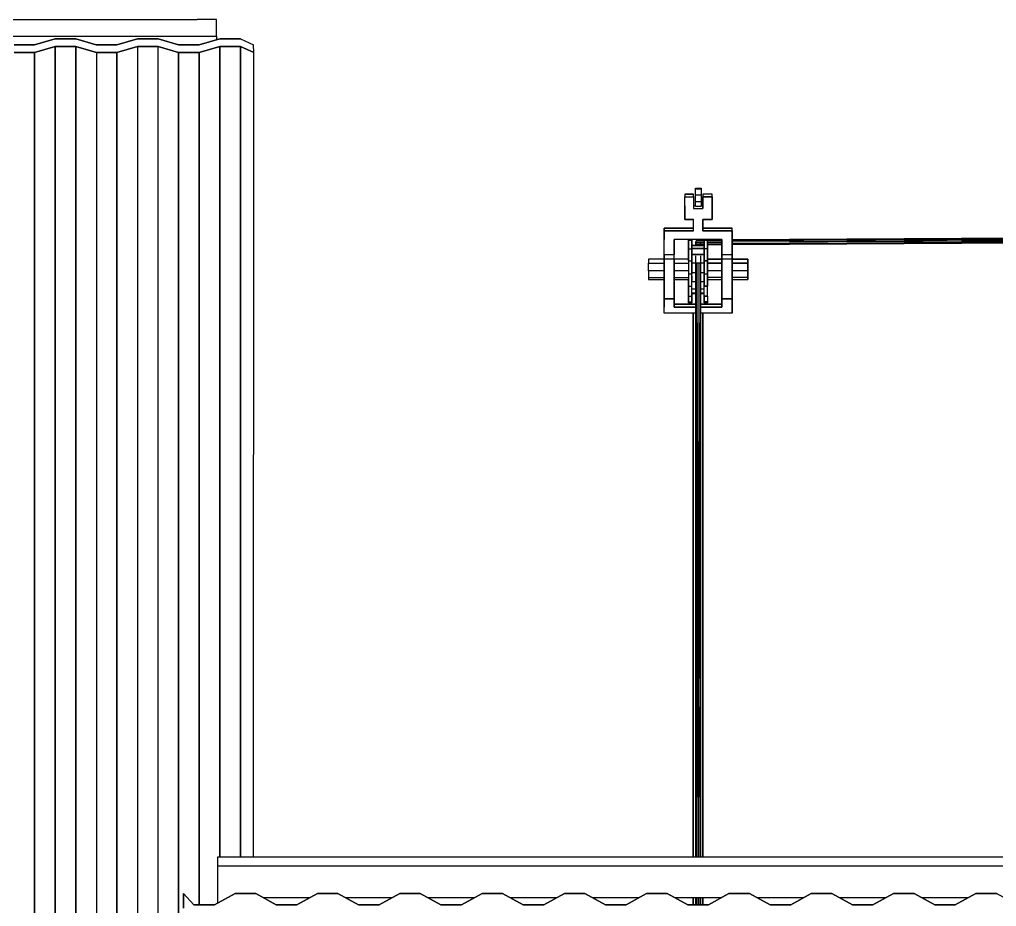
# Model space of a CAD drawing. Extents: x -32 to 51.8, y -51.6 to -5.5.
# Drawn here: x 20.447 to 24.517, y -16.145 to -12.452 of the extents above; entities that cross this region are included whole.
import ezdxf

# ---------------------------------------------------------------- set-up
doc = ezdxf.new("R2010")
doc.units = 0
doc.header["$MEASUREMENT"] = 0
doc.layers.get('0').update_dxf_attribs({"linetype": 'CONTINUOUS'})
doc.layers.add('hachures', color=5, linetype='CONTINUOUS')

msp = doc.modelspace()

# ---------------------------------------------------------------- linework, layer by layer
for p, q in [((17.3472, -12.4521), (21.1872, -12.4522)), ((21.2672, -12.4522), (21.1872, -12.4522)), ((21.2672, -12.5212), (21.2672, -12.4522)), ((17.3472, -12.5212), (21.1872, -12.5212)), ((20.5099, -12.5578), (20.5956, -12.5327)), ((20.5956, -12.5327), (20.5099, -12.5578)), ((20.5956, -12.5327), (20.6813, -12.5327)), ((20.5956, -12.5327), (20.5956, -12.5327)), ((20.6813, -12.5327), (20.5956, -12.5327)), ((20.6813, -12.5327), (20.767, -12.5578)), ((20.6813, -12.5327), (20.6813, -12.5327)), ((20.767, -12.5578), (20.6813, -12.5327)), ((20.6813, -12.5327), (20.6813, -12.5327)), ((20.8528, -12.5578), (20.9385, -12.5327)), ((20.9385, -12.5327), (20.8528, -12.5578)), ((20.9385, -12.5327), (21.0242, -12.5327)), ((20.9385, -12.5327), (20.9385, -12.5327)), ((21.0242, -12.5327), (20.9385, -12.5327)), ((20.9385, -12.5327), (20.9385, -12.5327)), ((21.0242, -12.5327), (21.1099, -12.5578)), ((21.0242, -12.5327), (21.0242, -12.5327)), ((21.1099, -12.5578), (21.0242, -12.5327)), ((21.0242, -12.5327), (21.0242, -12.5327)), ((21.1872, -12.5212), (21.2672, -12.5212)), ((21.1956, -12.5578), (21.2813, -12.5327)), ((21.2813, -12.5327), (21.1956, -12.5578)), ((21.2672, -12.5212), (21.2672, -12.5368)), ((21.2813, -12.5327), (21.367, -12.5327)), ((21.2813, -12.5327), (21.2813, -12.5327)), ((21.367, -12.5327), (21.2813, -12.5327)), ((21.367, -12.5327), (21.4223, -12.5578)), ((20.4242, -12.5578), (20.5099, -12.5578)), ((20.5099, -12.5578), (20.4242, -12.5578)), ((20.5099, -12.5578), (20.5099, -12.5578)), ((20.5957, -12.5649), (20.51, -12.59)), ((20.51, -12.59), (20.5957, -12.5649)), ((20.6814, -12.5649), (20.5957, -12.5649)), ((20.5957, -12.5649), (20.6814, -12.5649)), ((20.7672, -12.59), (20.6814, -12.5649)), ((20.6814, -12.5649), (20.7672, -12.59)), ((20.767, -12.5578), (20.8528, -12.5578)), ((20.767, -12.5578), (20.767, -12.5578)), ((20.8528, -12.5578), (20.767, -12.5578)), ((20.767, -12.5578), (20.767, -12.5578)), ((20.8528, -12.5578), (20.8528, -12.5578)), ((20.8528, -12.5578), (20.8528, -12.5578)), ((20.9386, -12.5649), (20.8529, -12.59)), ((20.8529, -12.59), (20.9386, -12.5649)), ((21.0243, -12.5649), (20.9386, -12.5649)), ((20.9386, -12.5649), (21.0243, -12.5649)), ((21.11, -12.59), (21.0243, -12.5649)), ((21.0243, -12.5649), (21.11, -12.59)), ((21.1099, -12.5578), (21.1956, -12.5578)), ((21.1956, -12.5578), (21.1099, -12.5578)), ((21.1099, -12.5578), (21.1099, -12.5578)), ((21.1099, -12.5578), (21.1099, -12.5578)), ((21.1956, -12.5578), (21.1956, -12.5578)), ((21.2814, -12.5649), (21.1957, -12.59)), ((21.1957, -12.59), (21.2814, -12.5649)), ((21.3672, -12.5649), (21.2814, -12.5649)), ((21.2814, -12.5649), (21.3672, -12.5649)), ((21.4225, -12.59), (21.3672, -12.5649)), ((21.3672, -12.5649), (21.4225, -12.59)), ((21.4225, -12.59), (21.4223, -12.5578)), ((20.51, -12.59), (20.4243, -12.59)), ((20.4243, -12.59), (20.51, -12.59)), ((20.8529, -12.59), (20.7672, -12.59)), ((20.7672, -12.59), (20.8529, -12.59)), ((21.1957, -12.59), (21.11, -12.59)), ((21.11, -12.59), (21.1957, -12.59)), ((21.4224, -15.9384), (21.4225, -12.59)), ((23.2187, -13.179), (23.2187, -13.1908)), ((23.254, -13.179), (23.2187, -13.179)), ((23.2187, -13.179), (23.254, -13.179)), ((23.254, -13.1908), (23.254, -13.179)), ((23.2625, -13.1542), (23.2868, -13.1542)), ((23.2625, -13.1576), (23.2625, -13.1542)), ((23.2625, -13.1813), (23.2625, -13.1576)), ((23.2625, -13.1576), (23.2868, -13.1576)), ((23.2625, -13.2115), (23.2625, -13.1813)), ((23.2625, -13.1813), (23.2868, -13.1813)), ((23.2868, -13.1542), (23.2868, -13.1576)), ((23.2868, -13.1576), (23.2868, -13.1813)), ((23.2868, -13.1813), (23.2868, -13.2115)), ((23.3328, -13.179), (23.2935, -13.179)), ((23.2935, -13.179), (23.2935, -13.1908)), ((23.3328, -13.1908), (23.3328, -13.179)), ((23.2187, -13.2389), (23.2187, -13.1908)), ((23.2187, -13.1908), (23.254, -13.1908)), ((23.254, -13.1908), (23.254, -13.2389)), ((23.2625, -13.2305), (23.2625, -13.2115)), ((23.2868, -13.2115), (23.2625, -13.2115)), ((23.2868, -13.2115), (23.2868, -13.2305)), ((23.2935, -13.2389), (23.2935, -13.1908)), ((23.2935, -13.1908), (23.3328, -13.1908)), ((23.2935, -13.1908), (23.2935, -13.2389)), ((23.3328, -13.1908), (23.2935, -13.1908)), ((23.3328, -13.1908), (23.3328, -13.2389)), ((23.3328, -13.2389), (23.3328, -13.1908)), ((23.2187, -13.2389), (23.2187, -13.2272)), ((23.2187, -13.2272), (23.2187, -13.2389)), ((23.2187, -13.2844), (23.2187, -13.2389)), ((23.2187, -13.2389), (23.2187, -13.2844)), ((23.2625, -13.2272), (23.254, -13.2272)), ((23.254, -13.2389), (23.2935, -13.2389)), ((23.2868, -13.2305), (23.2625, -13.2305)), ((23.2935, -13.2272), (23.2868, -13.2272)), ((23.3328, -13.2272), (23.3328, -13.2727)), ((23.3328, -13.2389), (23.3328, -13.2844)), ((23.3328, -13.2844), (23.3328, -13.2389)), ((23.254, -13.2844), (23.2187, -13.2844)), ((23.2187, -13.2844), (23.254, -13.2844)), ((23.254, -13.3321), (23.254, -13.2844)), ((23.3328, -13.2844), (23.2935, -13.2844)), ((23.2935, -13.2844), (23.2935, -13.3321)), ((23.2935, -13.332), (23.2935, -13.2844)), ((23.2935, -13.2844), (23.3328, -13.2844)), ((23.1323, -13.332), (23.1323, -13.3203)), ((23.1323, -13.3203), (23.1742, -13.3203)), ((23.1323, -13.3203), (23.1323, -13.332)), ((23.1742, -13.3204), (23.1323, -13.3204)), ((23.1323, -13.332), (23.1323, -13.3321)), ((23.1742, -13.332), (23.1323, -13.332)), ((23.1323, -13.3321), (23.1323, -13.332)), ((23.1323, -13.332), (23.1323, -13.3675)), ((23.1323, -13.3676), (23.1323, -13.3321)), ((23.1323, -13.3321), (23.1742, -13.3321)), ((23.1742, -13.3203), (23.254, -13.3203)), ((23.254, -13.3204), (23.1742, -13.3204)), ((23.254, -13.332), (23.1742, -13.332)), ((23.1742, -13.3321), (23.254, -13.3321)), ((23.2935, -13.3203), (23.3733, -13.3203)), ((23.3733, -13.3204), (23.2935, -13.3204)), ((23.3733, -13.332), (23.2935, -13.332)), ((23.2935, -13.3321), (23.3733, -13.3321)), ((23.3733, -13.3203), (23.4152, -13.3203)), ((23.4152, -13.3204), (23.3733, -13.3204)), ((23.4152, -13.332), (23.3733, -13.332)), ((23.3733, -13.3321), (23.4152, -13.3321)), ((23.4152, -13.332), (23.4152, -13.3203)), ((23.4152, -13.3675), (23.4152, -13.332)), ((23.4152, -13.332), (23.4152, -13.3321)), ((23.4152, -13.3321), (23.4152, -13.332)), ((23.4152, -13.3321), (23.4152, -13.3676)), ((23.1323, -13.4311), (23.1323, -13.3676)), ((23.1742, -13.431), (23.1742, -13.3675)), ((23.1742, -13.3676), (23.1742, -13.4192)), ((23.254, -13.3676), (23.1742, -13.3676)), ((23.1742, -13.3676), (23.1742, -13.4311)), ((23.1742, -13.4194), (23.1742, -13.3676)), ((23.2335, -13.3817), (23.2335, -13.3676)), ((23.2335, -13.3676), (23.2335, -13.3721)), ((23.2335, -13.3721), (23.2335, -13.3676)), ((23.2335, -13.3721), (23.2335, -13.4069)), ((23.248, -13.3721), (23.2335, -13.3721)), ((23.2335, -13.4069), (23.2335, -13.3721)), ((23.2335, -13.4237), (23.2335, -13.3817)), ((23.248, -13.3721), (23.248, -13.3676)), ((23.248, -13.3676), (23.248, -13.3817)), ((23.248, -13.3676), (23.248, -13.3721)), ((23.248, -13.4069), (23.248, -13.3721)), ((23.248, -13.3721), (23.248, -13.4069)), ((23.248, -13.3817), (23.248, -13.3923)), ((23.2935, -13.3676), (23.254, -13.3676)), ((23.2659, -13.3733), (23.2626, -13.3802)), ((23.2991, -13.38), (23.2626, -13.3802)), ((23.2991, -13.3801), (23.2626, -13.3802)), ((23.2626, -13.3802), (23.2626, -13.3923)), ((23.2626, -13.3802), (23.2659, -13.3871)), ((23.2659, -13.3871), (23.2655, -13.3923)), ((23.2738, -13.3705), (23.2659, -13.3733)), ((23.2991, -13.3731), (23.2659, -13.3733)), ((23.2991, -13.3732), (23.2659, -13.3733)), ((23.2818, -13.387), (23.2659, -13.3871)), ((23.2818, -13.387), (23.2659, -13.3871)), ((23.2659, -13.3871), (23.2659, -13.3923)), ((23.2659, -13.3871), (23.2738, -13.3899)), ((23.2991, -13.3703), (23.2738, -13.3705)), ((23.2738, -13.3705), (23.2991, -13.3704)), ((23.2738, -13.3899), (23.2818, -13.3871)), ((23.2811, -13.3923), (23.2818, -13.3871)), ((23.2818, -13.3871), (23.2851, -13.3802)), ((23.2818, -13.3871), (23.2818, -13.3923)), ((23.2845, -13.3923), (23.2851, -13.3802)), ((23.2851, -13.3923), (23.2851, -13.3802)), ((23.2991, -13.3869), (23.2851, -13.3869)), ((23.2991, -13.3869), (23.2851, -13.387)), ((23.3733, -13.3676), (23.2935, -13.3676)), ((23.2991, -13.3703), (23.2991, -13.3676)), ((23.2991, -13.3676), (23.2991, -13.3721)), ((23.2991, -13.3721), (23.2991, -13.3676)), ((23.2991, -13.3721), (23.2991, -13.4069)), ((23.3135, -13.3721), (23.2991, -13.3721)), ((23.2991, -13.4069), (23.2991, -13.3721)), ((23.3135, -13.3676), (23.3135, -13.3721)), ((23.3135, -13.3721), (23.3135, -13.3676)), ((23.3733, -13.3699), (23.3135, -13.3702)), ((23.3135, -13.3703), (23.3733, -13.37)), ((23.3135, -13.3721), (23.3135, -13.4069)), ((23.3135, -13.4069), (23.3135, -13.3721)), ((23.3733, -13.3727), (23.3135, -13.373)), ((23.3733, -13.3729), (23.3135, -13.3731)), ((23.3733, -13.3796), (23.3135, -13.3799)), ((23.3733, -13.3798), (23.3135, -13.38)), ((23.3733, -13.3864), (23.3135, -13.3868)), ((23.3733, -13.3865), (23.3135, -13.3868)), ((23.3733, -13.3675), (23.3733, -13.431)), ((23.3733, -13.4311), (23.3733, -13.3676)), ((26.8073, -13.3501), (23.4152, -13.3697)), ((26.7994, -13.353), (23.4152, -13.3725)), ((23.4152, -13.3698), (26.7994, -13.353)), ((26.7961, -13.3601), (23.4152, -13.3728)), ((26.7961, -13.3601), (23.4152, -13.3793)), ((26.7994, -13.3672), (23.4152, -13.3796)), ((26.7994, -13.3672), (23.4152, -13.3862)), ((23.4152, -13.431), (23.4152, -13.3675)), ((23.4152, -13.3676), (23.4152, -13.4311)), ((23.4152, -13.4194), (23.4152, -13.3676)), ((26.8073, -13.3701), (23.4152, -13.3863)), ((23.4152, -13.3891), (26.8073, -13.3701)), ((23.2335, -13.4069), (23.2335, -13.4563)), ((23.2335, -13.4069), (23.248, -13.4069)), ((23.2335, -13.4563), (23.2335, -13.4069)), ((23.2335, -13.4504), (23.2335, -13.4237)), ((23.2991, -13.3923), (23.248, -13.3923)), ((23.248, -13.3923), (23.248, -13.3923)), ((23.248, -13.3923), (23.2991, -13.3923)), ((23.248, -13.4057), (23.248, -13.3923)), ((23.2991, -13.4057), (23.248, -13.4057)), ((23.248, -13.4057), (23.2991, -13.4057)), ((23.248, -13.4563), (23.248, -13.4069)), ((23.248, -13.4069), (23.248, -13.4563)), ((23.2735, -13.3923), (23.2738, -13.3899)), ((23.2738, -13.3923), (23.2738, -13.3899)), ((23.2851, -13.3898), (23.2991, -13.3898)), ((23.2991, -13.3923), (23.2991, -13.3898)), ((23.2991, -13.3923), (23.2991, -13.3923)), ((23.2991, -13.4057), (23.2991, -13.3923)), ((23.2991, -13.4057), (23.2991, -13.4057)), ((23.2991, -13.4308), (23.2991, -13.4057)), ((23.2991, -13.4069), (23.2991, -13.4563)), ((23.3135, -13.4069), (23.2991, -13.4069)), ((23.2991, -13.4563), (23.2991, -13.4069)), ((23.3135, -13.3897), (23.3733, -13.3893)), ((23.3135, -13.4069), (23.3135, -13.4563)), ((23.3135, -13.4563), (23.3135, -13.4069)), ((23.4152, -13.4192), (23.4152, -13.4192)), ((23.4152, -13.4194), (23.4152, -13.4504)), ((23.4152, -13.4504), (23.4152, -13.4194)), ((23.4152, -13.4194), (23.4152, -13.4194)), ((23.0669, -13.4504), (23.0669, -13.4666)), ((23.1323, -13.4504), (23.0669, -13.4504)), ((23.0669, -13.4982), (23.0669, -13.4666)), ((23.0669, -13.4666), (23.1323, -13.4666)), ((23.1323, -13.431), (23.1742, -13.431)), ((23.1323, -13.449), (23.1323, -13.4311)), ((23.1742, -13.4311), (23.1323, -13.4311)), ((23.1323, -13.4311), (23.1323, -13.449)), ((23.1323, -13.449), (23.1742, -13.449)), ((23.1323, -13.571), (23.1323, -13.449)), ((23.1323, -13.449), (23.1323, -13.571)), ((23.1742, -13.449), (23.1742, -13.4311)), ((23.1742, -13.571), (23.1742, -13.449)), ((23.1742, -13.449), (23.1742, -13.571)), ((23.2335, -13.4504), (23.1742, -13.4504)), ((23.1742, -13.4666), (23.2335, -13.4666)), ((23.2335, -13.4563), (23.2335, -13.5105)), ((23.2335, -13.4563), (23.248, -13.4563)), ((23.2335, -13.4666), (23.2335, -13.4982)), ((23.248, -13.4308), (23.248, -13.4308)), ((23.2991, -13.4308), (23.248, -13.4308)), ((23.248, -13.4308), (23.2991, -13.4308)), ((23.248, -13.5105), (23.248, -13.4563)), ((23.248, -13.4563), (23.248, -13.5105)), ((23.2851, -13.4664), (23.248, -13.4664)), ((23.248, -13.5056), (23.248, -13.4664)), ((23.2626, -13.4308), (23.2626, -13.4308)), ((23.2626, -13.4358), (23.2626, -15.9384)), ((23.2629, -13.4308), (23.2629, -13.4308)), ((23.2659, -13.4664), (23.2632, -15.9384)), ((23.2659, -13.4308), (23.2659, -13.4308)), ((23.2659, -13.4664), (23.2659, -15.9384)), ((23.2674, -15.9384), (23.2738, -13.4664)), ((23.2676, -13.4308), (23.2676, -13.4308)), ((23.2738, -13.4308), (23.2738, -13.4308)), ((23.2738, -15.9384), (23.2738, -13.4664)), ((23.2753, -15.9384), (23.2817, -13.4664)), ((23.2758, -13.4308), (23.2758, -13.4308)), ((23.2818, -13.4308), (23.2818, -13.4308)), ((23.2818, -13.4664), (23.2818, -15.9384)), ((23.2824, -13.4308), (23.2824, -13.4308)), ((23.2824, -15.9384), (23.2851, -13.4358)), ((23.2851, -13.4308), (23.2851, -13.4308)), ((23.2851, -15.9384), (23.2851, -13.4358)), ((23.2991, -13.4664), (23.2851, -13.4664)), ((23.2991, -13.4664), (23.2991, -13.4308)), ((23.2991, -13.4308), (23.2991, -13.4308)), ((23.2991, -13.4563), (23.2991, -13.5105)), ((23.3135, -13.4563), (23.2991, -13.4563)), ((23.2991, -13.4563), (23.3135, -13.4563)), ((23.2991, -13.5105), (23.2991, -13.4563)), ((23.2991, -13.5056), (23.2991, -13.4664)), ((23.3135, -13.4504), (23.3733, -13.4504)), ((23.3733, -13.4504), (23.3135, -13.4504)), ((23.3135, -13.4563), (23.3135, -13.4563)), ((23.3135, -13.4563), (23.3135, -13.5105)), ((23.3135, -13.5105), (23.3135, -13.4563)), ((23.3135, -13.4666), (23.3733, -13.4666)), ((23.3135, -13.4982), (23.3135, -13.4666)), ((23.3733, -13.4666), (23.3135, -13.4666)), ((23.3135, -13.4666), (23.3135, -13.4666)), ((23.3733, -13.449), (23.3733, -13.431)), ((23.3733, -13.431), (23.4152, -13.431)), ((23.3733, -13.4311), (23.3733, -13.449)), ((23.4152, -13.4311), (23.3733, -13.4311)), ((23.3733, -13.449), (23.3733, -13.571)), ((23.3733, -13.571), (23.3733, -13.449)), ((23.3733, -13.449), (23.4152, -13.449)), ((23.4152, -13.449), (23.4152, -13.431)), ((23.4152, -13.4311), (23.4152, -13.449)), ((23.4152, -13.571), (23.4152, -13.449)), ((23.4152, -13.449), (23.4152, -13.571)), ((23.4152, -13.4504), (23.4806, -13.4504)), ((23.4806, -13.4504), (23.4152, -13.4504)), ((23.4152, -13.4666), (23.4806, -13.4666)), ((23.4806, -13.4666), (23.4152, -13.4666)), ((23.4806, -13.4504), (23.4806, -13.4504)), ((23.4806, -13.4504), (23.4806, -13.4666)), ((23.4806, -13.459), (23.4806, -13.4504)), ((23.4806, -13.4666), (23.4806, -13.4504)), ((23.4806, -13.4666), (23.4806, -13.4666)), ((23.4806, -13.4666), (23.4806, -13.4982)), ((23.4806, -13.4982), (23.4806, -13.4666)), ((23.0669, -13.4982), (23.0669, -13.5265)), ((23.1323, -13.4982), (23.0669, -13.4982)), ((23.2335, -13.4982), (23.1742, -13.4982)), ((23.2335, -13.4982), (23.2335, -13.5265)), ((23.248, -13.5056), (23.2626, -13.5056)), ((23.2851, -13.5056), (23.2991, -13.5056)), ((23.2991, -13.5425), (23.2991, -13.5056)), ((23.2991, -13.5056), (23.2991, -13.5425)), ((23.3733, -13.4982), (23.3135, -13.4982)), ((23.4806, -13.4982), (23.4152, -13.4982)), ((23.4806, -13.4982), (23.4806, -13.5265)), ((23.4806, -13.5265), (23.4806, -13.4982)), ((23.0669, -13.5265), (23.1323, -13.5265)), ((23.0669, -13.5265), (23.0669, -13.5351)), ((23.0669, -13.5351), (23.1323, -13.5351)), ((23.1742, -13.5265), (23.2335, -13.5265)), ((23.1742, -13.5351), (23.2335, -13.5351)), ((23.2335, -13.5105), (23.248, -13.5105)), ((23.2335, -13.5105), (23.2335, -13.5617)), ((23.2335, -13.5265), (23.2335, -13.5351)), ((23.2335, -13.5786), (23.2335, -13.5351)), ((23.248, -13.5617), (23.248, -13.5105)), ((23.248, -13.5425), (23.248, -13.5105)), ((23.248, -13.5191), (23.248, -13.5387)), ((23.248, -13.5425), (23.2626, -13.5425)), ((23.248, -13.5729), (23.248, -13.5425)), ((23.2851, -13.5425), (23.2991, -13.5425)), ((23.2991, -13.5105), (23.2991, -13.5617)), ((23.2991, -13.5105), (23.3135, -13.5105)), ((23.2991, -13.5617), (23.2991, -13.5105)), ((23.2991, -13.5292), (23.2991, -13.5292)), ((23.2991, -13.5292), (23.2991, -13.5292)), ((23.2991, -13.5617), (23.2991, -13.5425)), ((23.3135, -13.5105), (23.3135, -13.5617)), ((23.3135, -13.5617), (23.3135, -13.5105)), ((23.3733, -13.5265), (23.3135, -13.5265)), ((23.3135, -13.5786), (23.3135, -13.5351)), ((23.3135, -13.5351), (23.3733, -13.5351)), ((23.3733, -13.5351), (23.3733, -13.5688)), ((23.4806, -13.5265), (23.4152, -13.5265)), ((23.4152, -13.5351), (23.4806, -13.5351)), ((23.4152, -13.5351), (23.4152, -13.5688)), ((23.4152, -13.5688), (23.4152, -13.5351)), ((23.4806, -13.5265), (23.4806, -13.5351)), ((23.4806, -13.5351), (23.4806, -13.5265)), ((23.1323, -13.6153), (23.1323, -13.571)), ((23.1323, -13.571), (23.1323, -13.6153)), ((23.1323, -13.5856), (23.1323, -13.5856)), ((23.1323, -13.5856), (23.1323, -13.5856)), ((23.1742, -13.571), (23.1742, -13.5856)), ((23.1742, -13.6153), (23.1742, -13.571)), ((23.1742, -13.571), (23.1742, -13.6153)), ((23.1742, -13.5856), (23.1742, -13.6378)), ((23.2335, -13.5617), (23.248, -13.5617)), ((23.2335, -13.6038), (23.2335, -13.5617)), ((23.2335, -13.5617), (23.2335, -13.6038)), ((23.2335, -13.6134), (23.2335, -13.5786)), ((23.248, -13.5547), (23.248, -13.5547)), ((23.248, -13.6038), (23.248, -13.5617)), ((23.248, -13.5729), (23.2626, -13.5729)), ((23.248, -13.5895), (23.248, -13.5729)), ((23.248, -13.5895), (23.2626, -13.5895)), ((23.248, -13.5932), (23.248, -13.5895)), ((23.2851, -13.5729), (23.2991, -13.5729)), ((23.2851, -13.5895), (23.2991, -13.5895)), ((23.3135, -13.5617), (23.2991, -13.5617)), ((23.2991, -13.5617), (23.3135, -13.5617)), ((23.2991, -13.6038), (23.2991, -13.5617)), ((23.3135, -13.6038), (23.3135, -13.5617)), ((23.3733, -13.5688), (23.3733, -13.5856)), ((23.3733, -13.571), (23.3733, -13.6153)), ((23.3733, -13.6153), (23.3733, -13.571)), ((23.4152, -13.5688), (23.4152, -13.5856)), ((23.4152, -13.6153), (23.4152, -13.571)), ((23.4152, -13.571), (23.4152, -13.6153)), ((23.4152, -13.5856), (23.4152, -13.6378)), ((23.1323, -13.5973), (23.1323, -13.5973)), ((23.1323, -13.5973), (23.1323, -13.6153)), ((23.1323, -13.5973), (23.1323, -13.5973)), ((23.1323, -13.6495), (23.1323, -13.6153)), ((23.1742, -13.6153), (23.1323, -13.6153)), ((23.1323, -13.6153), (23.1323, -13.6495)), ((23.1323, -13.6153), (23.1742, -13.6153)), ((23.1742, -13.6495), (23.1742, -13.5973)), ((23.1742, -13.5973), (23.1742, -13.6153)), ((23.1742, -13.6153), (23.1742, -13.6495)), ((23.2335, -13.6038), (23.248, -13.6038)), ((23.2335, -13.6268), (23.2335, -13.6038)), ((23.2335, -13.6038), (23.2335, -13.6268)), ((23.2335, -13.632), (23.2335, -13.6134)), ((23.2335, -13.6268), (23.248, -13.6268)), ((23.2335, -13.632), (23.2335, -13.6268)), ((23.2335, -13.6268), (23.2335, -13.632)), ((23.2335, -13.632), (23.248, -13.632)), ((23.248, -13.5932), (23.248, -13.6134)), ((23.248, -13.5932), (23.2626, -13.5932)), ((23.248, -13.6268), (23.248, -13.6038)), ((23.248, -13.6038), (23.248, -13.6268)), ((23.248, -13.6134), (23.248, -13.632)), ((23.248, -13.632), (23.248, -13.6268)), ((23.248, -13.6268), (23.248, -13.632)), ((23.2851, -13.5932), (23.2991, -13.5932)), ((23.2991, -13.6038), (23.2991, -13.6038)), ((23.2991, -13.6038), (23.2991, -13.6268)), ((23.2991, -13.6038), (23.2991, -13.6038)), ((23.2991, -13.6038), (23.3135, -13.6038)), ((23.2991, -13.6268), (23.2991, -13.6038)), ((23.3135, -13.6038), (23.2991, -13.6038)), ((23.2991, -13.6268), (23.2991, -13.632)), ((23.2991, -13.6268), (23.3135, -13.6268)), ((23.2991, -13.632), (23.2991, -13.6268)), ((23.3135, -13.6268), (23.2991, -13.6268)), ((23.2991, -13.632), (23.3135, -13.632)), ((23.3135, -13.632), (23.2991, -13.632)), ((23.3135, -13.6038), (23.3135, -13.6268)), ((23.3135, -13.6268), (23.3135, -13.632)), ((23.3733, -13.5973), (23.3733, -13.6153)), ((23.3733, -13.6495), (23.3733, -13.6153)), ((23.3733, -13.6153), (23.4152, -13.6153)), ((23.3733, -13.6153), (23.3733, -13.6495)), ((23.4152, -13.6153), (23.3733, -13.6153)), ((23.4152, -13.6495), (23.4152, -13.5973)), ((23.4152, -13.5973), (23.4152, -13.6153)), ((23.4152, -13.6153), (23.4152, -13.6495)), ((23.1323, -13.6378), (23.1323, -13.6495)), ((23.1323, -13.6742), (23.1323, -13.6495)), ((23.254, -13.6378), (23.1742, -13.6378)), ((23.1742, -13.6378), (23.1742, -13.6495)), ((23.1742, -13.6495), (23.1742, -13.6378)), ((23.1742, -13.6378), (23.254, -13.6378)), ((23.1742, -13.6495), (23.254, -13.6495)), ((23.254, -13.6495), (23.1742, -13.6495)), ((23.2626, -13.6378), (23.254, -13.6378)), ((23.254, -13.6378), (23.2626, -13.6378)), ((23.254, -13.6495), (23.2626, -13.6495)), ((23.2626, -13.6495), (23.254, -13.6495)), ((23.2935, -13.6378), (23.2851, -13.6378)), ((23.2851, -13.6378), (23.2935, -13.6378)), ((23.2851, -13.6495), (23.2935, -13.6495)), ((23.2935, -13.6495), (23.2851, -13.6495)), ((23.3733, -13.6378), (23.2935, -13.6378)), ((23.2935, -13.6378), (23.3733, -13.6378)), ((23.2935, -13.6495), (23.3733, -13.6495)), ((23.3733, -13.6495), (23.2935, -13.6495)), ((23.4152, -13.6378), (23.4152, -13.6735)), ((23.4152, -13.6495), (23.4152, -13.6742)), ((23.4152, -13.6735), (23.4152, -13.6495)), ((23.1742, -13.6742), (23.1323, -13.6742)), ((23.254, -13.6742), (23.1742, -13.6742)), ((23.2539, -15.9384), (23.2539, -13.6742)), ((23.2539, -13.6742), (23.2539, -15.9384)), ((23.2626, -13.6742), (23.254, -13.6742)), ((23.254, -15.9384), (23.254, -13.6742)), ((23.2935, -13.6742), (23.2851, -13.6742)), ((23.3733, -13.6742), (23.2935, -13.6742)), ((23.2935, -15.9384), (23.2935, -13.6742)), ((23.2935, -15.9384), (23.2935, -13.6742)), ((23.2935, -13.6742), (23.2935, -15.9384)), ((23.4152, -13.6742), (23.3733, -13.6742)), ((21.2737, -15.9778), (21.2737, -15.9384)), ((21.2737, -15.9384), (21.3537, -15.9384)), ((21.3537, -15.9384), (25.1937, -15.9384)), ((21.3537, -15.9778), (21.2737, -15.9778)), ((21.2737, -16.1302), (21.2737, -15.9778)), ((25.1937, -15.9778), (21.3537, -15.9778)), ((21.1302, -16.1515), (21.1303, -16.0906)), ((21.1303, -16.0906), (21.1302, -16.1515)), ((21.1303, -16.0906), (21.1737, -16.1382)), ((21.1303, -16.0906), (21.1303, -16.0906)), ((21.1737, -16.1381), (21.1303, -16.0906)), ((21.2595, -16.1382), (21.3452, -16.0906)), ((21.3452, -16.0906), (21.2595, -16.1381)), ((21.3452, -16.0906), (21.4309, -16.0906)), ((21.4309, -16.0906), (21.3452, -16.0906)), ((21.3452, -16.0906), (21.3452, -16.0906)), ((21.4309, -16.0906), (21.5166, -16.1382)), ((21.5166, -16.1381), (21.4309, -16.0906)), ((21.4309, -16.0906), (21.4309, -16.0906)), ((21.6561, -16.1083), (21.4628, -16.1083)), ((21.6023, -16.1382), (21.688, -16.0906)), ((21.688, -16.0906), (21.6023, -16.1381)), ((21.688, -16.0906), (21.7737, -16.0906)), ((21.688, -16.0906), (21.688, -16.0906)), ((21.7737, -16.0906), (21.688, -16.0906)), ((21.688, -16.0906), (21.688, -16.0906)), ((21.7737, -16.0906), (21.8595, -16.1382)), ((21.7737, -16.0906), (21.7737, -16.0906)), ((21.8595, -16.1381), (21.7737, -16.0906)), ((21.7737, -16.0906), (21.7737, -16.0906)), ((21.999, -16.1083), (21.8056, -16.1083)), ((21.9452, -16.1382), (22.0309, -16.0906)), ((22.0309, -16.0906), (21.9452, -16.1381)), ((22.0309, -16.0906), (22.1166, -16.0906)), ((22.0309, -16.0906), (22.0309, -16.0906)), ((22.1166, -16.0906), (22.0309, -16.0906)), ((22.1166, -16.0906), (22.2023, -16.1382)), ((22.1166, -16.0906), (22.1166, -16.0906)), ((22.2023, -16.1381), (22.1166, -16.0906)), ((22.1166, -16.0906), (22.1166, -16.0906)), ((22.3418, -16.1083), (22.1485, -16.1083)), ((22.288, -16.1382), (22.3737, -16.0906)), ((22.3737, -16.0906), (22.288, -16.1381)), ((22.3737, -16.0906), (22.4595, -16.0906)), ((22.4595, -16.0906), (22.3737, -16.0906)), ((22.3737, -16.0906), (22.3737, -16.0906)), ((22.3737, -16.0906), (22.3737, -16.0906)), ((22.4595, -16.0906), (22.5452, -16.1382)), ((22.4595, -16.0906), (22.4595, -16.0906)), ((22.5452, -16.1381), (22.4595, -16.0906)), ((22.6847, -16.1083), (22.4914, -16.1083)), ((22.6309, -16.1382), (22.7166, -16.0906)), ((22.7166, -16.0906), (22.6309, -16.1381)), ((22.7166, -16.0906), (22.8023, -16.0906)), ((22.7166, -16.0906), (22.7166, -16.0906)), ((22.8023, -16.0906), (22.7166, -16.0906)), ((22.8023, -16.0906), (22.888, -16.1382)), ((22.8023, -16.0906), (22.8023, -16.0906)), ((22.888, -16.1381), (22.8023, -16.0906)), ((22.8023, -16.0906), (22.8023, -16.0906)), ((23.0276, -16.1083), (22.8342, -16.1083)), ((23.0595, -16.0906), (22.9737, -16.1381)), ((22.9737, -16.1382), (23.0595, -16.0907)), ((23.0595, -16.0907), (23.0595, -16.0906)), ((23.1452, -16.0906), (23.0595, -16.0906)), ((23.0595, -16.0906), (23.0595, -16.0907)), ((23.0595, -16.0907), (23.1452, -16.0907)), ((23.2309, -16.1381), (23.1452, -16.0906)), ((23.1452, -16.0906), (23.1452, -16.0907)), ((23.1452, -16.0907), (23.1452, -16.0906)), ((23.1452, -16.0907), (23.2309, -16.1382)), ((23.3704, -16.1083), (23.1771, -16.1083)), ((23.2539, -16.1381), (23.2539, -16.1083)), ((23.2539, -16.1083), (23.2539, -16.1381)), ((23.254, -16.1381), (23.254, -16.1083)), ((23.2626, -16.1083), (23.2626, -16.1381)), ((23.263, -16.1083), (23.263, -16.1381)), ((23.2659, -16.1083), (23.2659, -16.1381)), ((23.2668, -16.1381), (23.2669, -16.1083)), ((23.2738, -16.1381), (23.2738, -16.1083)), ((23.2748, -16.1381), (23.2749, -16.1083)), ((23.2818, -16.1083), (23.2818, -16.1381)), ((23.2822, -16.1381), (23.2822, -16.1083)), ((23.2851, -16.1381), (23.2851, -16.1083)), ((23.2935, -16.1381), (23.2935, -16.1083)), ((23.2935, -16.1381), (23.2935, -16.1083)), ((23.2935, -16.1083), (23.2935, -16.1381)), ((23.4023, -16.0906), (23.3166, -16.1381)), ((23.3166, -16.1382), (23.4023, -16.0907)), ((23.4023, -16.0907), (23.4023, -16.0906)), ((23.488, -16.0906), (23.4023, -16.0906)), ((23.4023, -16.0906), (23.4023, -16.0907)), ((23.4023, -16.0907), (23.488, -16.0907)), ((23.488, -16.0907), (23.488, -16.0906)), ((23.5737, -16.1382), (23.488, -16.0906)), ((23.488, -16.0906), (23.488, -16.0907)), ((23.488, -16.0907), (23.5737, -16.1382)), ((23.7133, -16.1083), (23.5199, -16.1083)), ((23.7452, -16.0906), (23.6595, -16.1382)), ((23.6595, -16.1382), (23.7452, -16.0907)), ((23.7452, -16.0907), (23.7452, -16.0906)), ((23.8309, -16.0906), (23.7452, -16.0906)), ((23.7452, -16.0907), (23.8309, -16.0907)), ((23.8309, -16.0907), (23.8309, -16.0906)), ((23.9166, -16.1382), (23.8309, -16.0906)), ((23.8309, -16.0906), (23.8309, -16.0907)), ((23.8309, -16.0907), (23.9166, -16.1382)), ((24.0561, -16.1083), (23.8628, -16.1083)), ((24.088, -16.0906), (24.0023, -16.1382)), ((24.0023, -16.1382), (24.088, -16.0907)), ((24.088, -16.0907), (24.088, -16.0906)), ((24.1737, -16.0906), (24.088, -16.0906)), ((24.088, -16.0906), (24.088, -16.0907)), ((24.088, -16.0907), (24.1737, -16.0907)), ((24.1737, -16.0907), (24.1737, -16.0906)), ((24.2595, -16.1382), (24.1737, -16.0906)), ((24.1737, -16.0906), (24.1737, -16.0907)), ((24.1737, -16.0907), (24.2595, -16.1382)), ((24.399, -16.1083), (24.2056, -16.1083)), ((24.3452, -16.1382), (24.4309, -16.0907)), ((24.4309, -16.0907), (24.3452, -16.1382)), ((24.5166, -16.0907), (24.4309, -16.0906)), ((24.4309, -16.0906), (24.4309, -16.0907)), ((24.4309, -16.0907), (24.5166, -16.0907)), ((24.4309, -16.0907), (24.4309, -16.0907)), ((24.6023, -16.1382), (24.5166, -16.0907)), ((24.5166, -16.0907), (24.5166, -16.0907)), ((21.1737, -16.1382), (21.2595, -16.1382)), ((21.2595, -16.1381), (21.1737, -16.1381)), ((21.1737, -16.1381), (21.1737, -16.1382)), ((21.2595, -16.1381), (21.2595, -16.1382)), ((21.5166, -16.1382), (21.6023, -16.1382)), ((21.5166, -16.1382), (21.5166, -16.1381)), ((21.6023, -16.1381), (21.5166, -16.1381)), ((21.5166, -16.1381), (21.5166, -16.1382)), ((21.6023, -16.1382), (21.6023, -16.1381)), ((21.6023, -16.1381), (21.6023, -16.1382)), ((21.8595, -16.1382), (21.9452, -16.1382)), ((21.8595, -16.1382), (21.8595, -16.1381)), ((21.9452, -16.1381), (21.8595, -16.1381)), ((21.8595, -16.1381), (21.8595, -16.1382)), ((21.9452, -16.1381), (21.9452, -16.1382)), ((21.9452, -16.1382), (21.9452, -16.1381)), ((22.2023, -16.1382), (22.2023, -16.1381)), ((22.288, -16.1381), (22.2023, -16.1381)), ((22.2023, -16.1382), (22.288, -16.1382)), ((22.288, -16.1382), (22.288, -16.1381)), ((22.288, -16.1381), (22.288, -16.1382)), ((22.5452, -16.1382), (22.5452, -16.1381)), ((22.6309, -16.1381), (22.5452, -16.1381)), ((22.5452, -16.1381), (22.5452, -16.1382)), ((22.5452, -16.1382), (22.6309, -16.1382)), ((22.6309, -16.1381), (22.6309, -16.1382)), ((22.6309, -16.1382), (22.6309, -16.1381)), ((22.888, -16.1382), (22.888, -16.1381)), ((22.9737, -16.1381), (22.888, -16.1381)), ((22.888, -16.1381), (22.888, -16.1382)), ((22.888, -16.1382), (22.9737, -16.1382)), ((22.9737, -16.1382), (22.9737, -16.1381)), ((22.9737, -16.1381), (22.9737, -16.1382)), ((23.2309, -16.1382), (23.2309, -16.1381)), ((23.3166, -16.1381), (23.2309, -16.1381)), ((23.2309, -16.1382), (23.3166, -16.1382)), ((23.3166, -16.1382), (23.3166, -16.1381)), ((23.3166, -16.1381), (23.3166, -16.1382)), ((23.5737, -16.1382), (23.5737, -16.1382)), ((23.6595, -16.1382), (23.5737, -16.1382)), ((23.5737, -16.1382), (23.5737, -16.1382)), ((23.5737, -16.1382), (23.6595, -16.1382)), ((23.6595, -16.1382), (23.6595, -16.1382)), ((23.6595, -16.1382), (23.6595, -16.1382)), ((24.0023, -16.1382), (23.9166, -16.1382)), ((23.9166, -16.1382), (23.9166, -16.1382)), ((23.9166, -16.1382), (23.9166, -16.1382)), ((23.9166, -16.1382), (24.0023, -16.1382)), ((24.0023, -16.1382), (24.0023, -16.1382)), ((24.2595, -16.1382), (24.3452, -16.1382)), ((24.2595, -16.1382), (24.2595, -16.1382)), ((24.3452, -16.1382), (24.2595, -16.1382)), ((24.2595, -16.1382), (24.2595, -16.1382)), ((24.3452, -16.1382), (24.3452, -16.1382)), ((24.3452, -16.1382), (24.3452, -16.1382))]:
    msp.add_line(p, q)
at = {"layer": 'hachures'}
for p, q in [((20.5957, -12.5649), (20.5957, -19.7367)), ((20.5957, -19.7367), (20.5957, -12.5649)), ((20.6814, -19.7367), (20.6814, -12.5649)), ((20.6814, -12.5649), (20.6814, -19.7367)), ((20.9386, -12.5649), (20.9385, -19.7367)), ((21.0242, -19.7367), (21.0243, -12.5649)), ((21.2814, -12.5649), (21.2814, -15.9384)), ((21.2814, -15.9384), (21.2814, -12.5649)), ((21.3671, -15.9384), (21.3672, -12.5649)), ((21.3672, -12.5649), (21.3671, -15.9384)), ((20.51, -12.59), (20.51, -19.7619)), ((20.51, -19.7619), (20.51, -12.59)), ((20.7672, -12.59), (20.7671, -19.7619)), ((20.8529, -12.59), (20.8528, -19.7619)), ((20.8528, -19.7619), (20.8529, -12.59)), ((21.11, -12.59), (21.11, -19.7619)), ((21.11, -19.7619), (21.11, -12.59)), ((21.1957, -12.59), (21.1957, -16.1381)), ((21.1957, -16.1381), (21.1957, -12.59))]:
    msp.add_line(p, q, dxfattribs=at)

doc.saveas('drawing.dxf')
